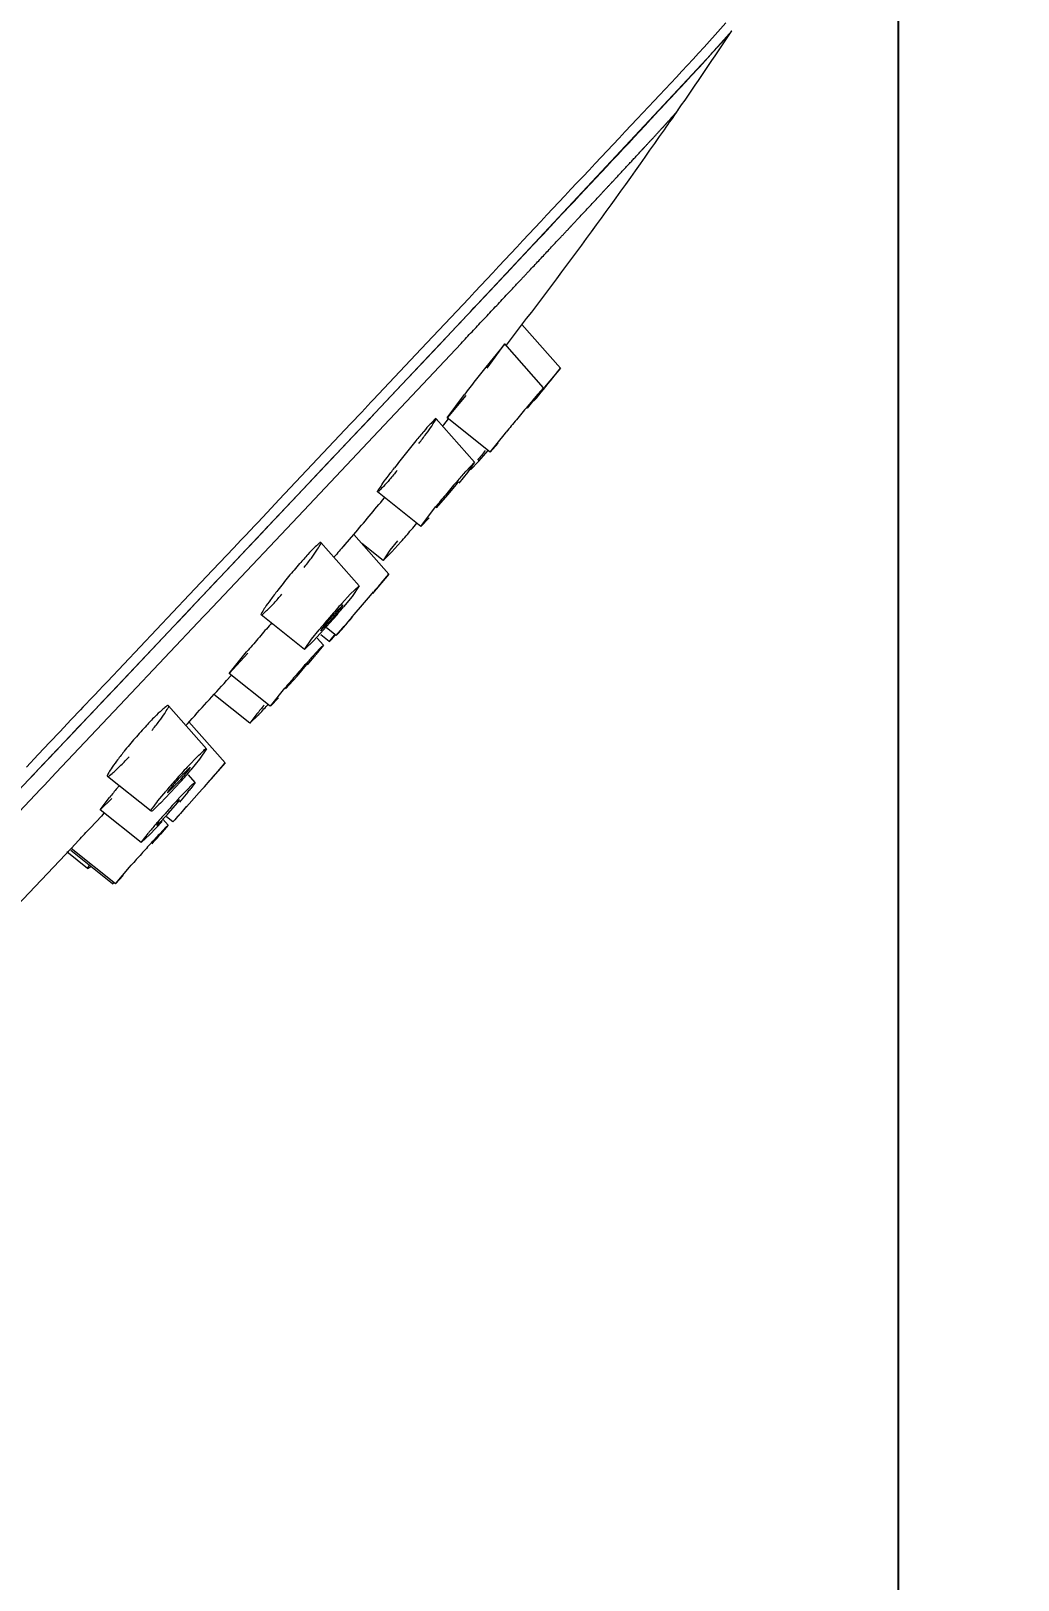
# Model space of a CAD drawing. Header units: millimetres. Extents: x 789 to 1209, y -1278 to -684.
# Drawn here: x 936.57 to 958.11, y -909.36 to -875.57 of the extents above; entities that cross this region are included whole.
import ezdxf

# ---------------------------------------------------------------- set-up
doc = ezdxf.new("R2010")
doc.units = ezdxf.units.MM
doc.header["$LTSCALE"] = 0.1
doc.layers.get('0').update_dxf_attribs({"lineweight": 13})
doc.layers.add('DIM', color=3, linetype='Continuous', lineweight=9)
doc.styles.get("Standard").update_dxf_attribs({"font": 'arial.ttf'})
doc.dimstyles.new('ISO-25', dxfattribs={"dimtxt": 2.5, "dimasz": 2.5, "dimexe": 1.25, "dimexo": 0.625, "dimtad": 1, "dimlfac": 1.333333, "dimtxsty": 'Standard', "dimcen": 2.5, "dimadec": 0, "dimazin": 0, "dimtfac": 1, "dimtmove": 0, "dimatfit": 3, "dimfxl": 0, "dimarcsym": 0})

# ---------------------------------------------------------------- blocks, each defined once
blk = doc.blocks.new('*D16')
at = {"layer": 'Defpoints', "color": 0}
for p in [(951.903, -851.792), (951.903, -875.417), (841.418, -1018.59)]:
    blk.add_point(p, dxfattribs=at)
at = {"layer": 'DIM', "color": 0, "linetype": 'ByBlock', "lineweight": -2}
for p, q in [((841.418, -1017.965), (841.418, -850.542)), ((951.903, -874.792), (951.903, -850.542)), ((845.418, -851.792), (947.903, -851.792))]:
    blk.add_line(p, q, dxfattribs=at)
at = {"layer": 'DIM', "color": 0}
for points in [[(845.418, -851.126), (845.418, -852.459), (841.418, -851.792)], [(947.903, -851.126), (947.903, -852.459), (951.903, -851.792)]]:
    blk.add_solid(points, dxfattribs=at)
at = {"layer": 'DIM', "color": 0, "insert": (896.661, -848.764), "char_height": 4, "attachment_point": 5}
blk.add_mtext('147,3', dxfattribs=at)
blk = doc.blocks.new('*D18')
at = {"layer": 'Defpoints', "color": 0}
for p in [(955.5, -860.923), (989.041, -860.923), (975.71, -1018.59)]:
    blk.add_point(p, dxfattribs=at)
at = {"layer": 'DIM', "color": 0, "linetype": 'ByBlock', "lineweight": -2}
for p, q in [((988.416, -860.923), (954.25, -860.923)), ((955.5, -1014.59), (955.5, -864.923)), ((975.085, -1018.59), (954.25, -1018.59))]:
    blk.add_line(p, q, dxfattribs=at)
at = {"layer": 'DIM', "color": 0}
for points in [[(954.833, -864.923), (956.166, -864.923), (955.5, -860.923)], [(954.833, -1014.59), (956.166, -1014.59), (955.5, -1018.59)]]:
    blk.add_solid(points, dxfattribs=at)
at = {"layer": 'DIM', "color": 0, "insert": (952.471, -939.756), "char_height": 4, "attachment_point": 5, "rotation": 90}
blk.add_mtext('210,2', dxfattribs=at)

msp = doc.modelspace()

# ---------------------------------------------------------------- linework, layer by layer
at = {"color": 7, "linetype": 'Continuous'}
for p, q in [((951.206, -876.304), (951.863, -875.573)), ((946.103, -881.754), (951.412, -876.08)), ((946.58, -881.248), (951.206, -876.304)), ((950.656, -877.341), (950.69, -877.299)), ((945.966, -881.9), (946.58, -881.248)), ((945.966, -881.9), (946.103, -881.754)), ((945.324, -882.582), (945.966, -881.9)), ((945.598, -881.963), (945.342, -882.234)), ((945.461, -882.437), (945.845, -882.028)), ((945.845, -882.028), (945.966, -881.9)), ((948.124, -882.929), (947.279, -881.975)), ((944.88, -883.529), (945.955, -882.387)), ((945.342, -882.234), (945.084, -882.508)), ((945.249, -882.661), (945.506, -882.389)), ((945.324, -882.582), (945.461, -882.437)), ((945.506, -882.389), (945.76, -882.119)), ((946.91, -882.399), (946.495, -882.902)), ((946.522, -882.929), (946.91, -882.399)), ((947.754, -883.353), (946.91, -882.399)), ((945.084, -882.508), (944.036, -883.62)), ((944.205, -883.769), (945.249, -882.661)), ((944.655, -883.291), (945.324, -882.582)), ((944.809, -883.128), (945.204, -882.709)), ((945.204, -882.709), (945.324, -882.582)), ((948.123, -882.929), (947.776, -883.342)), ((947.957, -883.138), (948.123, -882.929)), ((943.961, -884.028), (944.655, -883.291)), ((944.655, -883.291), (944.809, -883.128)), ((947.754, -883.353), (947.399, -883.8)), ((947.578, -883.553), (947.754, -883.353)), ((943.988, -883.67), (943.787, -883.884)), ((944.036, -883.62), (943.988, -883.67)), ((944.034, -884.426), (944.88, -883.529)), ((944.073, -883.909), (944.205, -883.769)), ((945.651, -884.012), (946.03, -883.499)), ((946.056, -883.524), (945.651, -884.012)), ((943.243, -884.789), (943.961, -884.028)), ((943.44, -884.58), (943.939, -884.051)), ((943.787, -883.884), (943.542, -884.144)), ((943.702, -884.302), (943.947, -884.043)), ((943.939, -884.051), (943.961, -884.028)), ((943.947, -884.043), (944.073, -883.909)), ((946.249, -884.98), (945.408, -884.029)), ((945.577, -884.163), (945.68, -884.035)), ((946.591, -884.76), (945.649, -884.011)), ((943.542, -884.144), (941.986, -885.792)), ((942.151, -885.946), (943.702, -884.302)), ((943.922, -884.546), (944.034, -884.426)), ((945.553, -884.193), (945.577, -884.163)), ((946.591, -884.76), (946.921, -884.345)), ((946.921, -884.345), (946.941, -884.32)), ((942.502, -885.573), (943.243, -884.789)), ((942.521, -886.03), (943.922, -884.546)), ((943.181, -884.855), (943.243, -884.789)), ((943.243, -884.789), (943.44, -884.58)), ((946.344, -884.953), (946.544, -884.721)), ((946.765, -884.563), (946.591, -884.76)), ((942.502, -885.573), (942.926, -885.125)), ((942.926, -885.125), (943.181, -884.855)), ((946.063, -885.171), (946.249, -884.98)), ((946.249, -884.98), (946.092, -885.199)), ((946.161, -885.147), (946.344, -884.953)), ((945.668, -885.692), (945.855, -885.463)), ((945.855, -885.463), (945.902, -885.395)), ((946.092, -885.199), (945.903, -885.433)), ((941.986, -885.792), (941.72, -886.074)), ((941.741, -886.38), (942.502, -885.573)), ((945.077, -886.377), (944.132, -885.626)), ((945.419, -885.971), (945.668, -885.692)), ((940.654, -888.008), (942.521, -886.03)), ((941.72, -886.074), (941.516, -886.29)), ((941.863, -886.25), (941.983, -886.123)), ((941.886, -886.226), (942.151, -885.946)), ((945.077, -886.377), (945.398, -885.954)), ((945.398, -885.954), (945.418, -885.929)), ((940.959, -887.207), (941.741, -886.38)), ((941.454, -886.355), (941.247, -886.575)), ((941.516, -886.29), (941.454, -886.355)), ((941.606, -886.522), (941.665, -886.46)), ((941.665, -886.46), (941.723, -886.399)), ((941.665, -886.46), (941.682, -886.442)), ((941.682, -886.442), (941.886, -886.226)), ((941.723, -886.399), (941.741, -886.38)), ((941.741, -886.38), (941.863, -886.25)), ((945.26, -886.189), (945.077, -886.377)), ((941.148, -886.679), (940.992, -886.844)), ((941.247, -886.575), (941.148, -886.679)), ((941.151, -887.004), (941.468, -886.668)), ((941.25, -886.899), (941.413, -886.726)), ((941.413, -886.726), (941.62, -886.507)), ((941.468, -886.668), (941.606, -886.522)), ((943.731, -887.677), (942.894, -886.732)), ((943.384, -886.825), (943.426, -886.776)), ((943.611, -886.552), (943.423, -886.768)), ((943.426, -886.776), (943.611, -886.552)), ((944.38, -887.42), (943.611, -886.552)), ((944.251, -887.119), (943.787, -886.75)), ((944.566, -886.69), (944.4, -886.899)), ((944.445, -886.935), (944.641, -886.716)), ((940.992, -886.844), (940.529, -887.334)), ((940.692, -887.49), (941.154, -887.001)), ((940.959, -887.207), (941.151, -887.004)), ((941.154, -887.001), (941.25, -886.899)), ((943.215, -887.011), (943.181, -887.051)), ((944.4, -886.899), (944.251, -887.119)), ((944.251, -887.119), (944.445, -886.935)), ((940.16, -888.053), (940.959, -887.207)), ((940.529, -887.334), (940.276, -887.602)), ((940.439, -887.758), (940.692, -887.49)), ((940.604, -887.583), (940.675, -887.508)), ((940.675, -887.508), (940.959, -887.207)), ((944.38, -887.42), (944.025, -887.84)), ((944.21, -887.613), (944.38, -887.42)), ((940.276, -887.602), (940.022, -887.871)), ((940.185, -888.026), (940.439, -887.758)), ((940.278, -887.928), (940.346, -887.856)), ((940.346, -887.856), (940.416, -887.782)), ((940.416, -887.782), (940.604, -887.583)), ((943.534, -887.858), (943.73, -887.677)), ((943.73, -887.677), (943.576, -887.903)), ((943.977, -887.884), (944.047, -887.802)), ((940.022, -887.871), (938.237, -889.758)), ((938.327, -889.991), (940.185, -888.026)), ((938.512, -889.796), (940.16, -888.053)), ((940.019, -888.201), (940.088, -888.129)), ((940.088, -888.129), (940.16, -888.053)), ((940.16, -888.053), (940.278, -887.928)), ((940.397, -888.28), (940.654, -888.008)), ((943.379, -888.087), (943.122, -888.359)), ((943.252, -888.259), (943.334, -888.156)), ((943.334, -888.156), (943.376, -888.097)), ((943.351, -888.058), (943.534, -887.858)), ((943.576, -887.903), (943.389, -888.135)), ((943.622, -888.299), (943.803, -888.087)), ((943.803, -888.087), (943.977, -887.884)), ((938.634, -890.144), (940.336, -888.344)), ((939.764, -888.472), (940.019, -888.201)), ((940.336, -888.344), (940.397, -888.28)), ((942.541, -889.059), (941.593, -888.305)), ((943.162, -888.403), (942.737, -888.877)), ((942.889, -888.656), (943.146, -888.385)), ((943.017, -888.484), (942.935, -888.586)), ((943.554, -888.378), (943.583, -888.344)), ((943.583, -888.344), (943.622, -888.299)), ((942.541, -889.059), (942.693, -888.837)), ((942.693, -888.837), (942.858, -888.631)), ((942.949, -888.968), (942.815, -888.817)), ((943.076, -888.89), (942.892, -888.743)), ((942.935, -888.586), (942.893, -888.646)), ((943.232, -888.759), (943.016, -888.587)), ((943.115, -888.837), (943.076, -888.89)), ((943.089, -888.879), (943.124, -888.842)), ((943.193, -888.741), (943.115, -888.837)), ((943.124, -888.842), (943.206, -888.752)), ((943.232, -888.759), (943.373, -888.59)), ((943.276, -888.71), (943.232, -888.759)), ((943.4, -888.568), (943.276, -888.71)), ((943.373, -888.59), (943.398, -888.561)), ((940.895, -889.584), (941.273, -889.117)), ((941.304, -889.146), (940.895, -889.584)), ((942.737, -888.877), (942.541, -889.059)), ((942.769, -889.152), (942.899, -889.013)), ((942.949, -888.968), (942.788, -889.175)), ((942.899, -889.013), (942.949, -888.968)), ((943.076, -888.89), (943.089, -888.879)), ((942.375, -889.643), (942.615, -889.353)), ((937.666, -890.689), (938.512, -889.796)), ((938.162, -889.838), (938.036, -889.971)), ((938.237, -889.758), (938.162, -889.838)), ((938.396, -889.918), (938.512, -889.796)), ((940.836, -889.742), (940.939, -889.628)), ((941.792, -890.298), (940.894, -889.584)), ((942.106, -889.909), (942.135, -889.875)), ((942.123, -889.92), (942.375, -889.643)), ((937.11, -891.755), (938.634, -890.144)), ((937.904, -890.11), (937.724, -890.301)), ((937.881, -890.462), (938.138, -890.191)), ((937.975, -890.035), (937.904, -890.11)), ((938.036, -889.971), (937.975, -890.035)), ((938.066, -890.267), (938.157, -890.17)), ((938.138, -890.191), (938.323, -889.995)), ((938.157, -890.17), (938.327, -889.991)), ((938.323, -889.995), (938.396, -889.918)), ((941.348, -890.672), (940.56, -890.046)), ((941.793, -890.298), (942.106, -889.909)), ((941.97, -890.116), (941.793, -890.298)), ((937.652, -890.376), (937.449, -890.591)), ((937.612, -890.747), (937.815, -890.532)), ((937.702, -890.323), (937.652, -890.376)), ((937.666, -890.689), (937.808, -890.54)), ((937.724, -890.301), (937.702, -890.323)), ((937.808, -890.54), (937.859, -890.486)), ((937.815, -890.532), (937.865, -890.479)), ((937.859, -890.486), (937.881, -890.462)), ((937.865, -890.479), (938.066, -890.267)), ((940.402, -891.227), (939.571, -890.288)), ((941.5, -890.466), (941.348, -890.672)), ((941.348, -890.672), (941.533, -890.491)), ((941.726, -890.281), (941.745, -890.259)), ((936.809, -891.595), (937.666, -890.689)), ((937.195, -890.86), (936.982, -891.084)), ((937.449, -890.591), (937.195, -890.86)), ((937.344, -891.03), (937.6, -890.759)), ((937.358, -891.015), (937.612, -890.747)), ((937.6, -890.759), (937.666, -890.689)), ((939.942, -890.724), (939.981, -890.681)), ((940.809, -891.537), (940.014, -890.639)), ((936.982, -891.084), (936.725, -891.356)), ((937.13, -891.256), (937.266, -891.112)), ((937.146, -891.239), (937.358, -891.015)), ((937.266, -891.112), (937.344, -891.03)), ((940.402, -891.227), (940.248, -891.456)), ((936.725, -891.356), (936.468, -891.628)), ((936.631, -891.783), (936.888, -891.511)), ((936.75, -891.658), (936.843, -891.559)), ((936.843, -891.559), (936.871, -891.53)), ((936.871, -891.53), (937.007, -891.386)), ((936.888, -891.511), (937.146, -891.239)), ((937.007, -891.386), (937.044, -891.347)), ((937.044, -891.347), (937.102, -891.285)), ((937.102, -891.285), (937.13, -891.256)), ((940.01, -891.594), (940.197, -891.4)), ((940.248, -891.456), (940.059, -891.686)), ((940.809, -891.537), (940.486, -891.896)), ((940.644, -891.726), (940.809, -891.537)), ((934.445, -894.091), (936.631, -891.783)), ((936.529, -891.891), (936.75, -891.658)), ((936.529, -891.891), (936.587, -891.83)), ((936.587, -891.83), (936.615, -891.8)), ((936.615, -891.8), (936.75, -891.658)), ((936.75, -891.658), (936.809, -891.595)), ((936.853, -892.027), (937.11, -891.755)), ((939.191, -892.588), (938.237, -891.829)), ((940.045, -891.63), (939.78, -891.894)), ((939.918, -891.802), (940.001, -891.7)), ((940.001, -891.7), (940.042, -891.64)), ((940.15, -891.96), (940.004, -891.795)), ((934.913, -894.076), (936.779, -892.105)), ((936.779, -892.105), (936.853, -892.027)), ((939.34, -892.363), (939.508, -892.158)), ((939.831, -891.948), (939.396, -892.414)), ((939.546, -892.19), (939.811, -891.926)), ((939.591, -892.119), (939.549, -892.18)), ((939.673, -892.018), (939.591, -892.119)), ((939.993, -892.171), (939.807, -892.39)), ((939.961, -892.135), (940.096, -892.001)), ((940.022, -892.428), (940.24, -892.182)), ((940.15, -891.96), (940.055, -892.095)), ((940.096, -892.001), (940.15, -891.96)), ((940.24, -892.182), (940.312, -892.102)), ((938.077, -892.56), (938.28, -892.29)), ((938.334, -892.314), (938.077, -892.56)), ((938.976, -893.274), (938.077, -892.559)), ((939.571, -892.63), (939.764, -892.407)), ((939.717, -892.769), (940.022, -892.428)), ((939.812, -892.34), (939.752, -892.394)), ((939.764, -892.407), (939.794, -892.369)), ((939.794, -892.369), (939.812, -892.34)), ((939.965, -892.483), (939.83, -892.636)), ((937.866, -892.951), (938.105, -892.694)), ((938.16, -892.635), (938.105, -892.694)), ((939.432, -892.812), (939.165, -893.097)), ((939.312, -892.899), (939.411, -892.805)), ((939.36, -892.832), (939.316, -892.89)), ((939.561, -892.892), (939.447, -892.764)), ((939.514, -892.937), (939.561, -892.892)), ((939.561, -892.892), (939.52, -892.945)), ((939.666, -892.823), (939.528, -892.713)), ((939.666, -892.823), (939.717, -892.769)), ((939.708, -892.775), (939.666, -892.823)), ((937.442, -893.401), (937.608, -893.226)), ((937.451, -893.393), (937.608, -893.226)), ((938.976, -893.274), (939.13, -893.066)), ((939.165, -893.097), (938.976, -893.274)), ((939.198, -893.277), (939.229, -893.243)), ((939.386, -893.072), (939.514, -892.937)), ((939.52, -892.945), (939.397, -893.088)), ((936.137, -894.787), (937.451, -893.393)), ((937.802, -893.837), (937.35, -893.477)), ((938.351, -894.171), (937.436, -893.443)), ((938.41, -894.171), (937.442, -893.401)), ((937.83, -893.771), (937.802, -893.837)), ((937.802, -893.837), (937.873, -893.796)), ((938.41, -894.171), (938.722, -893.807)), ((938.722, -893.807), (938.757, -893.767)), ((938.36, -894.155), (938.351, -894.171)), ((938.351, -894.171), (938.368, -894.158)), ((938.583, -893.992), (938.41, -894.171))]:
    msp.add_line(p, q, dxfattribs=at)
for centre, radius, start, end in [((849.28, -807.098), 123.338, 325.31091, 326.27699), ((849.28, -807.098), 123.338, 325.06449, 325.31092), ((849.239, -807.069), 123.388, 322.35812, 325.06416), ((990.895, -917.992), 56.591, 141.6805, 142.0597), ((993.27, -919.863), 59.615, 142.04487, 142.4123), ((867.19, -817.425), 104.123, 320.51056, 320.86741), ((997.765, -925.878), 65.652, 140.09587, 140.42271), ((977.202, -908.665), 38.835, 139.7121, 140.1151), ((998.627, -926.611), 66.783, 140.40972, 140.70924), ((962.054, -898.582), 22.134, 141.4875, 142.4765), ((961.499, -898.123), 21.414, 140.5223, 141.5228), ((960.587, -896.164), 18.16, 140.9554, 141.7977), ((966.082, -902.804), 26.679, 139.209, 140.0129), ((957.821, -895.66), 15.757, 138.2681, 139.254), ((848.916, -806.807), 123.804, 319.89872, 320.38215), ((966.406, -903.096), 27.114, 139.9807, 140.7188), ((930.372, -874.2), 18.98, 318.7453, 319.7961), ((929.472, -873.429), 20.166, 319.7749, 320.32), ((1049.784, -977.956), 140.1, 139.39225, 139.52305), ((953.201, -896.547), 14.268, 140.5034, 142.0322), ((952.915, -896.295), 13.887, 139.0145, 140.5546), ((1021.93, -954.801), 102.735, 139.15694, 139.29618), ((956.535, -899.884), 17.711, 138.1066, 139.3167), ((929.449, -876.585), 18.103, 319.2455, 320.3552), ((963.456, -907.638), 28.895, 138.4711, 138.6466), ((956.767, -900.104), 18.03, 139.2686, 140.3735), ((948.623, -893.099), 7.261, 139.2468, 140.5386), ((937.651, -883.65), 7.254, 319.2476, 320.5451), ((1020.436, -953.976), 101.064, 139.528, 139.66439), ((863.388, -819.396), 105.767, 319.15587, 319.3096), ((973.845, -916.738), 42.706, 139.1896, 139.7013), ((970.811, -914.099), 38.685, 138.6598, 139.211), ((954.291, -898.047), 14.811, 140.3938, 140.5253), ((957.586, -902.628), 20.028, 137.7131, 138.425), ((930.868, -879.287), 15.487, 320.0937, 320.3234), ((968.193, -912.06), 34.222, 138.396, 139.0241), ((924.675, -874.097), 23.568, 319.5256, 320.0749), ((837.849, -796.886), 138.667, 317.43641, 317.96126), ((968.834, -912.638), 35.085, 138.9981, 139.5494), ((952.152, -899.159), 13.749, 139.7591, 140.7818), ((930.934, -880.624), 14.481, 317.0468, 318.1759), ((947.155, -898.169), 10.979, 137.2812, 139.2264), ((947.298, -898.309), 11.179, 139.1623, 141.1106), ((950.542, -901.468), 14.437, 138.3292, 139.7088), ((944.117, -895.757), 5.808, 138.3081, 139.9214), ((950.351, -901.278), 14.168, 136.8772, 138.3894), ((935.477, -888.067), 5.803, 318.3099, 319.9297), ((929.008, -882.309), 14.494, 318.3107, 319.6837), ((813.253, -779.282), 169.919, 318.39719, 318.56632), ((950.322, -902.298), 15.658, 139.2936, 140.2692), ((954.195, -905.609), 20.754, 139.1577, 139.3387), ((948.594, -899.81), 11.879, 139.7339, 139.8969), ((948.804, -900.641), 12.27, 136.1143, 137.2718), ((935.171, -888.173), 6.264, 320.3333, 321.2266), ((955.546, -906.884), 21.458, 137.34, 138.2409), ((952.653, -904.226), 17.53, 137.2006, 137.3236), ((948.566, -900.89), 12.258, 139.199, 140.3337), ((952.573, -904.322), 17.534, 139.1173, 139.2672), ((954.218, -905.747), 19.71, 138.8041, 139.1141), ((956.333, -907.598), 22.52, 138.2206, 138.8047), ((935.101, -888.711), 5.944, 316.475, 317.1876), ((932.949, -886.717), 8.879, 317.1829, 318.2374), ((971.693, -920.745), 42.49, 138.5822, 138.8315), ((869.41, -829.107), 93.606, 316.76578, 316.99612), ((915.633, -872.326), 31.556, 318.3476, 318.857), ((961.028, -913.136), 29.511, 137.1677, 137.6193), ((978.227, -928.847), 52.806, 138.0123, 138.3692), ((977.262, -927.961), 51.496, 137.6603, 138.0269)]:
    msp.add_arc(centre, radius, start, end, dxfattribs=at)
for points, knots in [([(951.734, -875.393), (951.106, -876.106), (949.043, -878.281), (947, -880.473), (945.598, -881.963)], [0, 0, 0, 0, 0.317336, 1, 1, 1, 1]), ([(945.76, -882.119), (946.607, -881.219), (948.091, -879.64), (949.806, -877.813), (950.84, -876.698), (951.352, -876.151), (951.667, -875.793), (951.826, -875.629), (951.864, -875.573)], [0, 0, 0, 0, 0.414371, 0.726214, 0.839877, 0.923876, 0.977411, 1, 1, 1, 1]), ([(945.955, -882.387), (946.034, -882.302), (946.194, -882.132), (946.393, -881.92), (946.553, -881.75), (946.672, -881.623), (946.792, -881.496), (946.912, -881.368), (947.011, -881.262), (947.081, -881.188), (947.121, -881.146), (947.151, -881.114), (947.176, -881.087), (947.196, -881.066), (947.208, -881.053), (947.218, -881.042), (947.224, -881.036), (947.229, -881.03), (947.234, -881.026), (947.241, -881.018), (947.252, -881.006), (947.269, -880.988), (947.29, -880.965), (947.325, -880.929), (947.367, -880.883), (947.418, -880.829), (947.487, -880.756), (947.572, -880.665), (947.675, -880.555), (947.777, -880.446), (947.88, -880.337), (947.982, -880.227), (948.067, -880.136), (948.136, -880.063), (948.187, -880.009), (948.23, -879.963), (948.264, -879.927), (948.285, -879.904), (948.302, -879.886), (948.313, -879.874), (948.32, -879.866), (948.325, -879.862), (948.328, -879.858), (948.333, -879.853), (948.34, -879.846), (948.349, -879.836), (948.363, -879.821), (948.381, -879.801), (948.403, -879.778), (948.432, -879.747), (948.482, -879.693), (948.554, -879.616), (948.641, -879.523), (948.727, -879.431), (948.814, -879.338), (948.9, -879.246), (948.973, -879.168), (949.03, -879.107), (949.073, -879.06), (949.11, -879.022), (949.138, -878.991), (949.16, -878.968), (949.182, -878.944), (949.2, -878.925), (949.214, -878.91), (949.223, -878.9), (949.23, -878.892), (949.236, -878.887), (949.24, -878.882), (949.244, -878.878), (949.247, -878.875), (949.248, -878.873), (949.251, -878.87), (949.255, -878.866), (949.259, -878.862), (949.264, -878.856), (949.271, -878.849), (949.281, -878.838), (949.295, -878.823), (949.311, -878.806), (949.327, -878.789), (949.348, -878.766), (949.375, -878.737), (949.407, -878.702), (949.45, -878.656), (949.503, -878.599), (949.567, -878.53), (949.631, -878.461), (949.696, -878.392), (949.749, -878.334), (949.792, -878.288), (949.824, -878.253), (949.851, -878.225), (949.872, -878.202), (949.888, -878.184), (949.901, -878.17), (949.912, -878.158), (949.919, -878.151), (949.924, -878.145), (949.927, -878.142), (949.93, -878.139), (949.932, -878.137), (949.933, -878.136), (949.936, -878.133), (949.94, -878.128), (949.946, -878.122), (949.951, -878.116), (949.958, -878.108), (949.971, -878.094), (949.99, -878.074), (950.012, -878.05), (950.034, -878.026), (950.056, -878.003), (950.085, -877.971), (950.122, -877.931), (950.166, -877.883), (950.21, -877.835), (950.247, -877.795), (950.276, -877.763), (950.298, -877.739), (950.32, -877.715), (950.342, -877.691), (950.36, -877.671), (950.373, -877.657), (950.381, -877.649), (950.386, -877.643), (950.392, -877.637), (950.396, -877.633), (950.398, -877.63), (950.4, -877.628), (950.401, -877.627), (950.402, -877.626), (950.403, -877.624), (950.405, -877.622), (950.408, -877.619), (950.412, -877.615), (950.417, -877.609), (950.423, -877.603), (950.431, -877.594), (950.441, -877.582), (950.453, -877.569), (950.469, -877.551), (950.489, -877.529), (950.512, -877.502), (950.536, -877.475), (950.568, -877.439), (950.608, -877.395), (950.64, -877.359), (950.656, -877.341)], [0, 0, 0, 0, 0.03125, 0.0625, 0.078125, 0.09375, 0.109375, 0.125, 0.140625, 0.148438, 0.152344, 0.15625, 0.160156, 0.162109, 0.164062, 0.165039, 0.166016, 0.166504, 0.166992, 0.167969, 0.169922, 0.171875, 0.175781, 0.179688, 0.1875, 0.195312, 0.203125, 0.21875, 0.234375, 0.25, 0.265625, 0.28125, 0.296875, 0.304688, 0.3125, 0.320312, 0.324219, 0.328125, 0.330078, 0.332031, 0.333008, 0.333496, 0.333984, 0.334961, 0.335938, 0.337891, 0.339844, 0.34375, 0.347656, 0.351562, 0.359375, 0.375, 0.390625, 0.40625, 0.421875, 0.4375, 0.453125, 0.460938, 0.46875, 0.476562, 0.480469, 0.484375, 0.488281, 0.492188, 0.494141, 0.496094, 0.49707, 0.498047, 0.499023, 0.499512, 0.5, 0.500488, 0.500977, 0.501953, 0.50293, 0.503906, 0.505859, 0.507812, 0.511719, 0.515625, 0.519531, 0.523438, 0.53125, 0.539062, 0.546875, 0.5625, 0.578125, 0.59375, 0.609375, 0.625, 0.632812, 0.640625, 0.648438, 0.652344, 0.65625, 0.660156, 0.662109, 0.664062, 0.665039, 0.666016, 0.666504, 0.666992, 0.66748, 0.667969, 0.669922, 0.671875, 0.673828, 0.675781, 0.679688, 0.6875, 0.695312, 0.703125, 0.710938, 0.71875, 0.734375, 0.75, 0.765625, 0.78125, 0.789062, 0.796875, 0.804688, 0.8125, 0.820312, 0.824219, 0.826172, 0.828125, 0.830078, 0.832031, 0.83252, 0.833008, 0.833496, 0.833984, 0.834961, 0.835938, 0.837891, 0.839844, 0.84375, 0.847656, 0.851562, 0.859375, 0.867188, 0.875, 0.890625, 0.90625, 0.921875, 0.9375, 0.96875, 1, 1, 1, 1]), ([(945.408, -884.029), (945.398, -884.018), (945.341, -884.096), (945.265, -884.154), (945.126, -884.325), (945.026, -884.441), (944.97, -884.509)], [0, 0, 0, 0, 0.070245, 0.273377, 0.592713, 1, 1, 1, 1]), ([(945.033, -884.57), (945.087, -884.5), (945.179, -884.375), (945.312, -884.206), (945.358, -884.107), (945.419, -884.042), (945.408, -884.029)], [0, 0, 0, 0, 0.401785, 0.718873, 0.924017, 1, 1, 1, 1]), ([(944.133, -885.627), (944.121, -885.617), (944.184, -885.55), (944.225, -885.459), (944.358, -885.291), (944.447, -885.169), (944.5, -885.101)], [0, 0, 0, 0, 0.072637, 0.276443, 0.594737, 1, 1, 1, 1]), ([(944.561, -885.159), (944.506, -885.225), (944.408, -885.337), (944.275, -885.502), (944.196, -885.562), (944.145, -885.636), (944.133, -885.627)], [0, 0, 0, 0, 0.405762, 0.724125, 0.927562, 1, 1, 1, 1]), ([(945.424, -885.961), (945.422, -885.963), (945.421, -885.966), (945.419, -885.97), (945.419, -885.971)], [0, 0, 0, 0, 0.72457, 1, 1, 1, 1]), ([(942.894, -886.732), (942.883, -886.72), (942.817, -886.784), (942.74, -886.847), (942.593, -887.007), (942.491, -887.121), (942.433, -887.187)], [0, 0, 0, 0, 0.07276, 0.275271, 0.593542, 1, 1, 1, 1]), ([(942.527, -887.277), (942.581, -887.208), (942.674, -887.085), (942.803, -886.914), (942.854, -886.815), (942.906, -886.745), (942.894, -886.732)], [0, 0, 0, 0, 0.399611, 0.715151, 0.920298, 1, 1, 1, 1]), ([(941.953, -887.769), (941.9, -887.838), (941.809, -887.96), (941.68, -888.13), (941.633, -888.222), (941.58, -888.295), (941.593, -888.305)], [0, 0, 0, 0, 0.403869, 0.720911, 0.924578, 1, 1, 1, 1]), ([(941.593, -888.305), (941.606, -888.315), (941.665, -888.252), (941.747, -888.188), (941.888, -888.032), (941.988, -887.922), (942.045, -887.857)], [0, 0, 0, 0, 0.075798, 0.279218, 0.596068, 1, 1, 1, 1]), ([(943.376, -888.097), (943.377, -888.095), (943.378, -888.092), (943.38, -888.088), (943.379, -888.087)], [0, 0, 0, 0, 0.702346, 1, 1, 1, 1]), ([(942.893, -888.646), (942.892, -888.648), (942.89, -888.651), (942.889, -888.655), (942.889, -888.656)], [0, 0, 0, 0, 0.703255, 1, 1, 1, 1]), ([(939.571, -890.288), (939.56, -890.276), (939.489, -890.329), (939.407, -890.395), (939.254, -890.545), (939.148, -890.656), (939.089, -890.721)], [0, 0, 0, 0, 0.075773, 0.278009, 0.595005, 1, 1, 1, 1]), ([(939.205, -890.831), (939.26, -890.763), (939.355, -890.643), (939.482, -890.473), (939.538, -890.374), (939.583, -890.302), (939.571, -890.288)], [0, 0, 0, 0, 0.39832, 0.712713, 0.917598, 1, 1, 1, 1]), ([(940.197, -891.4), (940.244, -891.353), (940.296, -891.324), (940.386, -891.209), (940.402, -891.227)], [0, 0, 0, 0, 0.737316, 1, 1, 1, 1]), ([(938.597, -891.291), (938.542, -891.359), (938.448, -891.479), (938.321, -891.651), (938.269, -891.743), (938.224, -891.819), (938.237, -891.829)], [0, 0, 0, 0, 0.402846, 0.718956, 0.92225, 1, 1, 1, 1]), ([(938.237, -891.829), (938.25, -891.84), (938.315, -891.785), (938.4, -891.72), (938.548, -891.572), (938.652, -891.463), (938.711, -891.4)], [0, 0, 0, 0, 0.079335, 0.282877, 0.598323, 1, 1, 1, 1]), ([(940.042, -891.64), (940.043, -891.638), (940.045, -891.635), (940.046, -891.631), (940.045, -891.63)], [0, 0, 0, 0, 0.685842, 1, 1, 1, 1]), ([(939.549, -892.18), (939.548, -892.182), (939.546, -892.185), (939.545, -892.19), (939.546, -892.19)], [0, 0, 0, 0, 0.686985, 1, 1, 1, 1]), ([(939.191, -892.588), (939.172, -892.573), (939.276, -892.473), (939.299, -892.415), (939.34, -892.363)], [0, 0, 0, 0, 0.26528, 1, 1, 1, 1]), ([(939.396, -892.414), (939.35, -892.46), (939.293, -892.493), (939.21, -892.603), (939.191, -892.588)], [0, 0, 0, 0, 0.731067, 1, 1, 1, 1]), ([(939.316, -892.89), (939.315, -892.892), (939.313, -892.894), (939.311, -892.898), (939.312, -892.899)], [0, 0, 0, 0, 0.717087, 1, 1, 1, 1])]:
    msp.add_open_spline(points, degree=3, knots=knots, dxfattribs=at)

# ---------------------------------------------------------------- dimensions: what is measured, and where the dimension line sits
at = {"layer": 'DIM'}
dim = msp.add_linear_dim(base=(951.903, -851.792), p1=(841.418, -1018.59), p2=(951.903, -875.417), dimstyle='ISO-25', override={"dimtxt": 4, "dimasz": 4, "dimdec": 1, "dimlfac": 1.333333, "dimtdec": 1, "dimfxl": 1.25, "dimarcsym": 1}, dxfattribs=at)
dim.commit()
dim.dimension.update_dxf_attribs({"geometry": '*D16', "text_midpoint": (896.661, -848.764)})
dim = msp.add_linear_dim(base=(955.5, -860.923), p1=(975.71, -1018.59), p2=(989.041, -860.923), angle=90, dimstyle='ISO-25', override={"dimtxt": 4, "dimasz": 4, "dimdec": 1, "dimlfac": 1.333333, "dimtdec": 1, "dimfxl": 1.25, "dimarcsym": 1}, dxfattribs=at)
dim.commit()
dim.dimension.update_dxf_attribs({"geometry": '*D18', "text_midpoint": (952.471, -939.756)})

doc.saveas('drawing.dxf')
